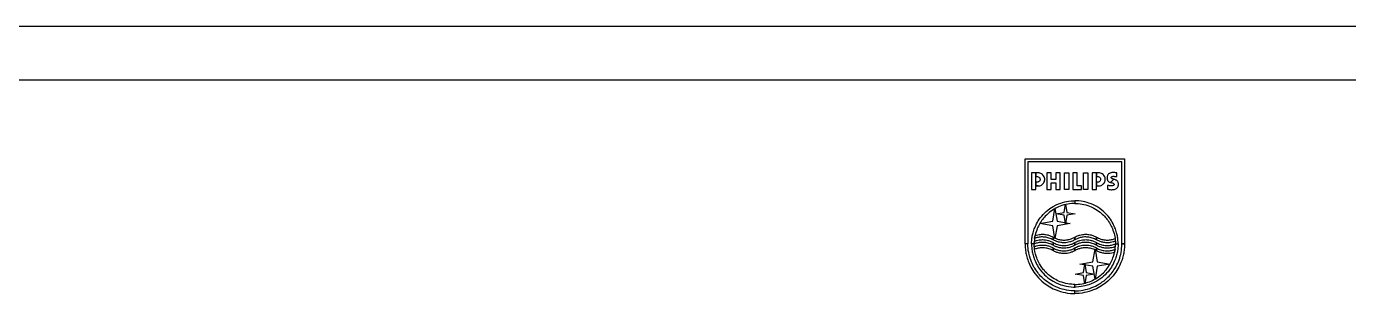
# Model space of a CAD drawing. Extents: x 8 to 490, y 62 to 222.
# Drawn here: x 373 to 431.7, y 93.9 to 105.8 of the extents above; entities that cross this region are included whole.
import ezdxf

# ---------------------------------------------------------------- set-up
doc = ezdxf.new("R2010")
doc.units = 0
doc.layers.add('KOMPONENT', color=10, linetype='CONTINUOUS')
doc.layers.add('TEKST', color=7, linetype='CONTINUOUS')

msp = doc.modelspace()

# ---------------------------------------------------------------- linework, layer by layer
at = {"layer": 'KOMPONENT', "color": 0}
for p, q in [((461, 105.8), (38, 105.8)), ((461, 103.4), (38, 103.4))]:
    msp.add_line(p, q, dxfattribs=at)
at = {"layer": 'TEKST', "color": 0, "linetype": 'CONTINUOUS'}
msp.add_line((417.9289806251627, 98.69851589799438), (417.828971320223, 98.69851589799438), dxfattribs=at)
for points in [[(417.3464085224619, 96.11522065369215), (417.3464085224619, 99.89999999999998), (421.7702091376239, 99.89999999999998), (421.7702091376239, 96.11522065369215), (421.647226334831, 96.11522065369215), (421.647226334831, 99.77707686863019), (417.4692719824088, 99.77707686863019), (417.4692719824088, 96.11522065369215), (417.3464085224619, 96.11522065369215)], [(417.6363519667948, 98.53967056998155), (417.828971320223, 98.53967056998155), (417.828971320223, 99.11311294496412), (417.829030991646, 99.28061062931124), (417.6363519667948, 99.28067030073424), (417.6363519667948, 98.53967056998155)], [(417.829030991646, 99.1129339306951), (417.8999803135871, 99.1128742592721), (417.9341123675403, 99.10595237420469), (417.961143522157, 99.0917505755319), (417.9786869205175, 99.07731009116708), (417.9944998476113, 99.05666377881079), (418.0072695321322, 99.02957295277102), (418.0134156887007, 98.97998600026213), (418.0009443612947, 98.93099576198316), (417.9805964060535, 98.90682883567018), (417.948493180482, 98.88170716658922), (417.9181800976006, 98.86887781064533), (417.8971757567063, 98.86625226803352), (417.828971320223, 98.86619259661052), (417.828971320223, 98.69851589799438), (417.9357234959611, 98.6987545836864), (417.9690798214153, 98.70179782625911), (418.0009443612947, 98.70812299709661), (418.0436691001592, 98.72220545292345), (418.0740418544637, 98.73694429440323), (418.1012520233494, 98.75586013549267), (418.1266720495453, 98.77823691911581), (418.1473183619016, 98.7988235600491), (418.1680840171039, 98.82275180067015), (418.1855677440415, 98.85616779754733), (418.2015000139812, 98.88958379442457), (418.2141503556562, 98.93099576198316), (418.2173726124978, 98.96757434427914), (418.2173726124978, 99.01692261109605), (418.2110474416603, 99.05988603565251), (418.1956522145276, 99.10535565997478), (418.1680840171039, 99.15368951260072), (418.1266720495453, 99.20309745084063), (418.0876469389065, 99.23442494791306), (418.0501136138426, 99.25441487461643), (418.0025554897156, 99.27154057301598), (417.9690798214153, 99.27625461543263), (417.9289806251627, 99.28067030073424), (417.829030991646, 99.28061062931124), (417.829030991646, 99.1129339306951)], [(418.3135032749429, 98.53967056998155), (418.5061226283709, 98.53967056998155), (418.5061226283709, 98.83021072854447), (418.7136001661247, 98.83021072854447), (418.7136001661247, 98.53967056998155), (418.9061598481298, 98.53967056998155), (418.9061598481298, 99.28067030073424), (418.7136001661247, 99.28067030073424), (418.7136001661247, 98.99024948501724), (418.5061226283709, 98.99024948501724), (418.5061226283709, 99.28067030073424), (418.3135032749429, 99.28067030073424), (418.3135032749429, 98.53967056998155)], [(419.0914992879524, 98.53967056998155), (419.0914992879524, 99.28067030073424), (419.2839992985346, 99.28067030073424), (419.2839992985346, 98.53967056998155), (419.0914992879524, 98.53967056998155)], [(419.4692790669343, 98.53967056998155), (419.8545177737903, 98.53967056998155), (419.8545177737903, 98.69982866930027), (419.6619580917853, 98.69982866930027), (419.6619580917853, 99.28067030073424), (419.4692790669343, 99.28067030073424), (419.4692790669343, 98.53967056998155)], [(419.9478438793546, 98.53967056998155), (419.9478438793546, 99.28067030073424), (420.1405229042057, 99.28067030073424), (420.1405229042057, 98.53967056998155), (419.9478438793546, 98.53967056998155)], [(420.3258026726054, 98.53967056998155), (420.5184220260334, 98.53967056998155), (420.5184220260334, 99.11311294496412), (420.5184816974564, 99.28061062931124), (420.3258026726054, 99.28067030073424), (420.3258026726054, 98.53967056998155)], [(420.5184816974564, 99.1129339306951), (420.5894310193975, 99.1128742592721), (420.6235630733507, 99.10595237420469), (420.6505942279675, 99.0917505755319), (420.6681376263281, 99.07731009116708), (420.6839505534217, 99.05666377881079), (420.6967202379426, 99.02957295277102), (420.7028663945111, 98.97998600026213), (420.6903950671052, 98.93099576198316), (420.6700471118639, 98.90682883567018), (420.6379438862925, 98.88170716658922), (420.607630803411, 98.86887781064533), (420.5866264625168, 98.86625226803352), (420.5184220260334, 98.86619259661052), (420.5184220260334, 98.69851589799438), (420.6251742017715, 98.6987545836864), (420.6585305272258, 98.70179782625911), (420.6903950671052, 98.70812299709661), (420.7331198059696, 98.72220545292345), (420.7634925602741, 98.73694429440323), (420.7907027291599, 98.75586013549267), (420.8161227553558, 98.77823691911581), (420.8367690677121, 98.7988235600491), (420.8575347229143, 98.82275180067015), (420.8750184498519, 98.85616779754733), (420.8909507197916, 98.88958379442457), (420.9036010614665, 98.93099576198316), (420.9068233183083, 98.96757434427914), (420.9068233183083, 99.01692261109605), (420.9004981474708, 99.05988603565251), (420.8851029203381, 99.10535565997478), (420.8575347229143, 99.15368951260072), (420.8161227553558, 99.20309745084063), (420.777097644717, 99.23442494791306), (420.7395643196531, 99.25441487461643), (420.6920061955261, 99.27154057301598), (420.6585305272258, 99.27625461543263), (420.6184313309731, 99.28067030073424), (420.5184816974564, 99.28061062931124), (420.5184816974564, 99.1129339306951)], [(421.2863932399799, 98.99311371332104), (421.2693272130033, 98.99836479854457), (421.2444442296143, 99.00749452626283), (421.2169357036136, 99.01531148267517), (421.1972441340253, 99.02712642442819), (421.1829826639294, 99.03768826629835), (421.1737335933652, 99.05194973639416), (421.1699146222935, 99.07164130598252), (421.1737335933652, 99.08739456165321), (421.1934251629536, 99.10183504601801), (421.2156229323078, 99.11490308765391), (421.2405059156967, 99.12140727276037), (421.2627633564738, 99.1253455866781), (421.2955229676981, 99.1253455866781), (421.321718722393, 99.12277971548929), (421.3517931195824, 99.12009450145453), (421.3793613170062, 99.11621585895983), (421.4016784292064, 99.11221787361919), (421.4211909845257, 99.10971167385338), (421.4199975560658, 99.27732870104651), (421.3977997867117, 99.28377321472996), (421.3702315892879, 99.28520532888186), (421.3400378492524, 99.28896462853055), (421.3165273085924, 99.29039674268242), (421.2877060112858, 99.2916498425653), (421.2562591713674, 99.29039674268242), (421.2300037452495, 99.29039674268242), (421.2038079905547, 99.29039674268242), (421.1750463646711, 99.2824604434241), (421.151535824011, 99.27589658689462), (421.1292783832339, 99.2680796304823), (421.1017101858102, 99.25763713145815), (421.0808251877619, 99.24456908982225), (421.0611932895965, 99.22881583415153), (421.0453803625028, 99.21043703586903), (421.0283740069493, 99.19343068031546), (421.0153059653133, 99.17517122487897), (421.006116566172, 99.1528541126788), (420.9969271670308, 99.12277971548929), (420.9929888531132, 99.09652428937147), (420.9891102106184, 99.06776266348785), (420.9904826533473, 99.04025413748715), (420.994480638688, 99.0127456114864), (420.9982996097597, 98.98654985679158), (421.0035506949833, 98.9629199732855), (421.0139931940074, 98.94197530381425), (421.0257484643374, 98.92628171956653), (421.0401889487022, 98.91064780674182), (421.0546294330671, 98.89489455107119), (421.0742613312324, 98.88307960931812), (421.0990846431984, 98.8713243389881), (421.1214614268216, 98.86344771115276), (421.1332763685745, 98.86076249711797), (421.1475378386704, 98.85551141189441), (421.2863932399799, 98.99311371332104)], [(421.006116566172, 98.55041142612066), (421.0349378634787, 98.54641344077996), (421.0730082313495, 98.5412816984024), (421.1017101858102, 98.53734338448476), (421.1332763685745, 98.53471784187295), (421.1659166369528, 98.53077952795525), (421.1972441340253, 98.52946675664941), (421.2260654313318, 98.53215197068417), (421.2588847139792, 98.53340507056706), (421.2942101963922, 98.53734338448476), (421.3269698076165, 98.54396691243721), (421.357163547652, 98.55697528265011), (421.3872379448416, 98.57141576701494), (421.4108081569246, 98.58710935126263), (421.4317528263958, 98.60805402073387), (421.4500719532553, 98.62774559032223), (421.4671379802319, 98.65262857371121), (421.477580479256, 98.67488601448838), (421.4893954210091, 98.70627318298372), (421.4959592775386, 98.7442838794316), (421.4972123774214, 98.77435827662111), (421.4959592775386, 98.8084903305743), (421.4893954210091, 98.8398774990697), (421.4802060218678, 98.86219461126987), (421.4710762941496, 98.88307960931812), (421.4566358097848, 98.90527737867228), (421.4408825541141, 98.921030634343), (421.4226230986775, 98.93678389001369), (421.4029315290892, 98.94728606046081), (421.3819868596179, 98.96035410209677), (421.3610421901467, 98.96954350123795), (421.3387847493695, 98.97867322895621), (421.3165273085924, 98.98529675690867), (421.3007740529217, 98.98786262809747), (421.2863932399799, 98.99311371332104), (421.1475378386704, 98.85551141189441), (421.1737335933652, 98.84644135559915), (421.1959910341423, 98.83725195645789), (421.224812331449, 98.82806255731671), (421.2575122712503, 98.81762005829253), (421.2798890548734, 98.8084903305743), (421.2955229676981, 98.79399017478653), (421.3033399241105, 98.77960936184468), (421.3060251381452, 98.76516887747991), (421.3033399241105, 98.7455369793145), (421.2942101963922, 98.73378170898451), (421.2798890548734, 98.72196676723144), (421.2550060714844, 98.71015182547845), (421.2286909739437, 98.70490074025489), (421.2065528760125, 98.70108176918319), (421.176359135977, 98.70108176918319), (421.1475378386704, 98.70245421191208), (421.1227145267044, 98.70245421191208), (421.0965187720096, 98.70627318298372), (421.0690102460089, 98.70889872559553), (421.0414420485851, 98.71546258212499), (421.0231825931486, 98.71946056746563), (421.0074890089009, 98.72196676723144), (421.006116566172, 98.55041142612066)], [(417.6345618241051, 96.11522065369215), (417.6342037955671, 96.16003389236144), (417.6372470381398, 96.21517028720885), (417.6410063377885, 96.27036635347929), (417.6454220230901, 96.3213854201401), (417.6509117940057, 96.36780978723027), (417.6586094075721, 96.41960458238995), (417.6648152355635, 96.46829646355394), (417.6751980631647, 96.5137064164532), (417.6892208475685, 96.5691411684156), (417.7004987465146, 96.6160429068897), (417.7166697021462, 96.66783770204941), (417.7348098147368, 96.72464489674076), (417.7547400700171, 96.78622580527164), (417.7769975107943, 96.83808027185435), (417.804327022526, 96.90532996556979), (417.8349981339454, 96.96792528829161), (417.8570168890306, 97.01476735534271), (417.8953259425935, 97.08243474901914), (417.9318448534664, 97.14377697185805), (417.9761210493288, 97.21341352249331), (418.022008373612, 97.2745170596402), (418.0830522393359, 97.3508368096509), (418.1500632473594, 97.42411331708885), (418.2143890413481, 97.49118399653528), (418.28754620594, 97.55545011910095), (418.3577197993822, 97.61947755597467), (418.4494347765256, 97.6895914779939), (418.5867983922603, 97.7751006271458), (418.7242216794179, 97.84861582027574), (418.831152869425, 97.89718835859372), (418.9352795025515, 97.93478135508056), (419.0081979814514, 97.9581725528947), (419.1065364865472, 97.98466666470446), (419.182259522328, 98.00125532029708), (419.279165913272, 98.0170682473908), (419.3869325032011, 98.03132971748661), (419.4983390499328, 98.0365211312872), (419.5577717872359, 98.03843061682304), (419.5577717872359, 97.91825237091098), (419.4873595081017, 97.91562682829917), (419.4174246003515, 97.91270292857243), (419.3266046945531, 97.90339418658522), (419.2388280313273, 97.89038581637226), (419.1510513681015, 97.87170866097483), (419.0722254183251, 97.85165906284846), (418.9838520408694, 97.82403119400175), (418.9074129480127, 97.79688069653898), (418.8354492118806, 97.76716432788751), (418.7730925748508, 97.73852204484984), (418.710556923552, 97.7064188192785), (418.6372207446911, 97.66602126591084), (418.5716418508195, 97.62240145570146), (418.5036164286051, 97.57902033118401), (418.4371424633886, 97.5278222502543), (418.3852283253829, 97.4850975113898), (418.3395200153687, 97.44243244394835), (418.2905297770898, 97.39654511966512), (418.2417782245029, 97.3508368096509), (418.2050802993608, 97.30494948536773), (418.1685017170649, 97.265327660499), (418.1303716777711, 97.21788887921792), (418.0952848810498, 97.16758586963309), (418.0554243704892, 97.1141202746295), (418.0165782741195, 97.05152495190768), (417.9876973053898, 97.00080424236188), (417.9393037813409, 96.91105842217732), (417.9119145981861, 96.85622038444484), (417.8898958431009, 96.8009049753284), (417.8625066599462, 96.73120875327021), (417.8357738624444, 96.6547696604135), (417.8151872215112, 96.57689845340494), (417.7998516658013, 96.51895750167674), (417.7860675670896, 96.4497983224255), (417.7715674113017, 96.36458753038855), (417.7630940692364, 96.28379242365321), (417.756291527015, 96.21517028720885), (417.7547400700171, 96.16623972035293), (417.7546803985941, 96.11522065369215), (417.6345618241051, 96.11522065369215)], [(418.0001686327958, 97.02306168313905), (418.5768332646201, 97.12247427384884), (418.6733219556031, 97.69627467736936), (418.7695719608941, 97.12247427384884), (419.3464752784104, 97.02306168313905), (418.7695719608941, 96.92681167784801), (418.6733219556031, 96.34990836033174), (418.5768332646201, 96.92681167784801), (418.0001686327958, 97.02306168313905)], [(418.7066782810573, 97.45335231435641), (419.0772378178567, 97.51720073696114), (419.1393557691945, 97.88602980249365), (419.2011753634174, 97.51720073696114), (419.5724509572927, 97.45335231435641), (419.2011753634174, 97.3914730487106), (419.1393557691945, 97.02055548337324), (419.0772378178567, 97.3914730487106), (418.7066782810573, 97.45335231435641)], [(421.4809220789438, 96.11522065369215), (421.4812204360587, 96.16003389236144), (421.478296536332, 96.21517028720885), (421.4744775652603, 96.27036635347929), (421.4698828656897, 96.3213854201401), (421.4644527661971, 96.36780978723027), (421.4568148240538, 96.41960458238995), (421.4506686674852, 96.46829646355394), (421.4401664970381, 96.5137064164532), (421.4262033840573, 96.5691411684156), (421.4149254851112, 96.6160429068897), (421.3988142009026, 96.66783770204941), (421.3806144168891, 96.72464489674076), (421.3606841616087, 96.78622580527164), (421.3384863922545, 96.83808027185435), (421.3110972090998, 96.90532996556979), (421.2804857691033, 96.96792528829161), (421.2584073425951, 97.01476735534271), (421.2200982890324, 97.08243474901914), (421.1835793781594, 97.14377697185805), (421.13936285372, 97.21341352249331), (421.0935352008598, 97.2745170596402), (421.0324316637129, 97.3508368096509), (420.9654206556895, 97.42411331708885), (420.9011545331237, 97.49118399653528), (420.8279376971088, 97.55545011910095), (420.7577044322437, 97.61947755597467), (420.6659894551001, 97.6895914779939), (420.5285661679425, 97.7751006271458), (420.391262223631, 97.84861582027574), (420.2843310336238, 97.89718835859372), (420.1801447290744, 97.93478135508056), (420.1072859215975, 97.9581725528947), (420.0088877450786, 97.98466666470446), (419.9330453664518, 98.00125532029708), (419.8363776611998, 98.0170682473908), (419.7285513998477, 98.03132971748661), (419.617204524539, 98.0365211312872), (419.5577717872359, 98.03843061682304), (419.5577717872359, 97.91825237091098), (419.6281243949471, 97.91562682829917), (419.6980593026973, 97.91270292857243), (419.7889388799187, 97.90339418658522), (419.8766558717215, 97.89038581637226), (419.9644922063702, 97.87170866097483), (420.0431391418778, 97.85165906284846), (420.1316915336025, 97.82403119400175), (420.2080709550361, 97.79688069653898), (420.2799750197452, 97.76716432788751), (420.342450999621, 97.73852204484984), (420.4049866509198, 97.7064188192785), (420.4783825012037, 97.66602126591084), (420.5438420522293, 97.62240145570146), (420.6119271458667, 97.57902033118401), (420.6782817682372, 97.5278222502543), (420.7301959062429, 97.4850975113898), (420.7759042162571, 97.44243244394835), (420.8248347831131, 97.39654511966512), (420.8735863357, 97.3508368096509), (420.9102842608419, 97.30494948536773), (420.946922514561, 97.265327660499), (420.9850525538548, 97.21788887921792), (421.0201990219988, 97.16758586963309), (421.0600595325595, 97.1141202746295), (421.0987862860833, 97.05152495190768), (421.1279059405049, 97.00080424236188), (421.176060778862, 96.91105842217732), (421.2036289762857, 96.85622038444484), (421.2255283885249, 96.8009049753284), (421.2530369145256, 96.73120875327021), (421.2796503691814, 96.6547696604135), (421.3004160243837, 96.57689845340494), (421.3156322372475, 96.51895750167674), (421.3294163359593, 96.4497983224255), (421.3438568203241, 96.36458753038855), (421.3523301623894, 96.28379242365321), (421.3591923760338, 96.21517028720885), (421.3606841616087, 96.16623972035293), (421.3608035044547, 96.11522065369215), (421.4809220789438, 96.11522065369215)], [(418.5948540343646, 96.41572593989528), (418.5948540343646, 96.29542835113728), (418.553382395383, 96.31732776337643), (418.5029600429522, 96.34185271822741), (418.456714690131, 96.36130560212382), (418.4071277376221, 96.37831195767737), (418.3577197993822, 96.39317014200313), (418.3081925182963, 96.40534311229416), (418.2623648654361, 96.41375678293645), (418.2143890413481, 96.41972392523596), (418.1652197888001, 96.42264782496275), (418.1162892219442, 96.42407993911459), (418.0630026412096, 96.42336388203867), (418.0113271888959, 96.41972392523596), (417.9643657789988, 96.41250368305353), (417.9220587400952, 96.40414968383428), (417.8777228728099, 96.394781270424), (417.8364899195203, 96.38308567151702), (417.8004483800312, 96.37139007260996), (417.767688768807, 96.35975414512589), (417.7690015401129, 96.36052987362487), (417.7937055092329, 96.48912179017921), (417.8212140352336, 96.4986095464354), (417.8507513896161, 96.50779894557667), (417.9173446976786, 96.52391022978534), (417.9783885634026, 96.53471075734743), (418.0276174873735, 96.54043921395498), (418.0727887545808, 96.54330344225875), (418.1226740642047, 96.54515325637155), (418.1742898450954, 96.54270672802878), (418.2179096553048, 96.53930545691804), (418.2599780085163, 96.53345765746457), (418.3095052896022, 96.52391022978534), (418.3562280138073, 96.51334838791519), (418.3915534962204, 96.50409931735098), (418.4303399211672, 96.49091193286907), (418.4643526322744, 96.47951469107701), (418.4942480151949, 96.46584993521114), (418.5315426545667, 96.44872423681156), (418.5687776225157, 96.42998740999113), (418.5948540343646, 96.41572593989528)], [(418.5948540343646, 96.29542835113728), (418.5948540343646, 96.41572593989528), (418.6365046876152, 96.3937071848101), (418.6869867114689, 96.3687645299982), (418.7331723928671, 96.34978901748573), (418.7825803311071, 96.33284233335516), (418.8321672836159, 96.3178648061834), (418.8816945647018, 96.30569183589242), (418.9274028747161, 96.29751685094206), (418.975677055919, 96.29149003721957), (419.024726965621, 96.28838712322383), (419.073359175362, 96.28683566622598), (419.1268844417885, 96.2876113947249), (419.1786195655253, 96.29149003721957), (419.2254019611534, 96.298650607979), (419.2680073571719, 96.30664657866029), (419.3119255244962, 96.31607466349351), (419.3535761777468, 96.32818796236154), (419.3896177172359, 96.3392271756156), (419.4223773284601, 96.35140014590664), (419.4553756253764, 96.36494555892651), (419.496190878705, 96.38368238574694), (419.5292488470442, 96.40033071276255), (419.5565783587761, 96.41572593989528), (419.5565783587761, 96.29542835113728), (419.5194030622501, 96.2755577672799), (419.4803182801882, 96.25550816915353), (419.4323424561002, 96.23533922818118), (419.3960025594963, 96.22155512946935), (419.3683746906495, 96.21254474459712), (419.338717993421, 96.20341501687886), (419.2725423853195, 96.18724406124718), (419.2116178624416, 96.17650320510808), (419.1620905813556, 96.17047639138559), (419.1171579998403, 96.16749282023582), (419.0673323616395, 96.16576234896897), (419.0155375664798, 96.1681492058888), (418.9720967705394, 96.17172949126848), (418.9297300602129, 96.17763696214502), (418.8804414648189, 96.18724406124718), (418.8336590691909, 96.19750754600233), (418.7985126010468, 96.20699530225855), (418.7596068332539, 96.21964564393355), (418.7255344507238, 96.23163959995551), (418.6955197249573, 96.24536402724439), (418.6584040998544, 96.26248972564395), (418.6211691319054, 96.28068950965744), (418.5948540343646, 96.29542835113728)], [(420.5183026831874, 96.41572593989528), (420.5183026831874, 96.29542835113728), (420.4769503870518, 96.31732776337643), (420.4262296775061, 96.34185271822741), (420.3799843246849, 96.36130560212382), (420.3306957292909, 96.37831195767737), (420.2809894339361, 96.39317014200313), (420.2315218242731, 96.40534311229416), (420.1858135142589, 96.41375678293645), (420.1375393330559, 96.41972392523596), (420.088489423354, 96.42264782496275), (420.039916885036, 96.42407993911459), (419.9862722757634, 96.42336388203867), (419.9345371520267, 96.41972392523596), (419.8877547563986, 96.41250368305353), (419.8452687032261, 96.40414968383428), (419.8011715216327, 96.394781270424), (419.7596402112282, 96.38308567151702), (419.7235390003162, 96.37139007260996), (419.6909584033609, 96.35975414512589), (419.6578407635986, 96.34602971783707), (419.617144853116, 96.32747190528559), (419.5840272133537, 96.31022686404003), (419.5565783587761, 96.29542835113728), (419.5565783587761, 96.41572593989528), (419.593753655302, 96.43559652375265), (419.6328981087867, 96.45522842191804), (419.6809336042977, 96.47587473427436), (419.7173331723247, 96.48912179017921), (419.7447820269024, 96.4986095464354), (419.774498395554, 96.50779894557667), (419.8406143322325, 96.52391022978534), (419.9015388551105, 96.53471075734743), (419.9512451504653, 96.54043921395498), (419.9959987177116, 96.54330344225875), (420.0460033701815, 96.54515325637155), (420.0977384939182, 96.54270672802878), (420.1411196184357, 96.53930545691804), (420.1834266573392, 96.53345765746457), (420.232715252733, 96.52391022978534), (420.2795573197842, 96.51334838791519), (420.3147634593513, 96.50409931735098), (420.3536692271441, 96.49091193286907), (420.3878012810972, 96.47951469107701), (420.4177563354408, 96.46584993521114), (420.4548122891208, 96.44872423681156), (420.4919875856466, 96.42998740999113), (420.5183026831874, 96.41572593989528)], [(420.5183026831874, 96.29542835113728), (420.5183026831874, 96.41572593989528), (420.559893665015, 96.3937071848101), (420.6102563460229, 96.3687645299982), (420.656501698844, 96.34978901748573), (420.70602897993, 96.33284233335516), (420.7554369181698, 96.3178648061834), (420.8050238706787, 96.30569183589242), (420.8508515235389, 96.29751685094206), (420.8988870190499, 96.29149003721957), (420.9480562715979, 96.28838712322383), (420.9968674956078, 96.28683566622598), (421.0500944049194, 96.2876113947249), (421.1018892000791, 96.29149003721957), (421.1489102813993, 96.298650607979), (421.1911576488798, 96.30664657866029), (421.2354935161651, 96.31607466349351), (421.2767861408776, 96.32818796236154), (421.3127083375206, 96.3392271756156), (421.345467948745, 96.35140014590664), (421.3441551774391, 96.35068408883072), (421.3557911049231, 96.23533922818118), (421.3194512083191, 96.22155512946935), (421.2920023537415, 96.21254474459712), (421.2625246707818, 96.20341501687886), (421.1958120198734, 96.18724406124718), (421.1347681541494, 96.17650320510808), (421.0855989016015, 96.17047639138559), (421.0404276343942, 96.16749282023582), (420.9904826533473, 96.16576234896897), (420.9389265438796, 96.1681492058888), (420.8953664050932, 96.17172949126848), (420.8531787090357, 96.17763696214502), (420.8037110993728, 96.18724406124718), (420.7569287037447, 96.19750754600233), (420.7216628927546, 96.20699530225855), (420.6829958106538, 96.21964564393355), (420.6489830995466, 96.23163959995551), (420.6189087023571, 96.24536402724439), (420.5816140629852, 96.26248972564395), (420.5443790950362, 96.28068950965744), (420.5183026831874, 96.29542835113728)], [(417.3464085224619, 96.11522065369215), (417.3460504939239, 96.06324684426343), (417.3495711078806, 96.00047250727266), (417.3538674503363, 95.93686277035991), (417.3592378784058, 95.87808641870978), (417.3653243635513, 95.82444180943722), (417.3741557341546, 95.76524775782613), (417.3833451332958, 95.70897760594175), (417.393489275205, 95.65682478224409), (417.4092425308756, 95.59315537390839), (417.4223702439346, 95.53921240752084), (417.4396152851802, 95.47930229883377), (417.4604406118054, 95.41408143350017), (417.4847865523874, 95.34337079725103), (417.5102065785833, 95.28369937425597), (417.5417727613477, 95.20642488147732), (417.5769789009148, 95.13452081676829), (417.6023989271108, 95.08051817895776), (417.6463170944351, 95.0027663147952), (417.6885047904926, 94.93217502139203), (417.7394641857304, 94.85627297134235), (417.792034709389, 94.78192237829049), (417.8622679742542, 94.69420538648774), (417.9394827956098, 94.6099493372187), (418.0131770030088, 94.53261517301709), (418.0931963812451, 94.45826457996526), (418.178347501859, 94.38516708679629), (418.2840852634063, 94.3076539083257), (418.4417371629593, 94.20603347496512), (418.5996874196272, 94.12183709711911), (418.7225508795739, 94.06562661665774), (418.8426097826401, 94.02248417783233), (418.9262094462561, 93.99557236606154), (419.0395851499468, 93.96513994033407), (419.1263473989816, 93.94628377066763), (419.2379926314054, 93.92790497238511), (419.3616914912741, 93.9115550024845), (419.4898060364445, 93.90540884591601), (419.5582491586198, 93.90332034611117), (419.5582491586198, 94.02618380605801), (419.4744108093118, 94.02809329159385), (419.3920045741556, 94.03286700543347), (419.2839992985346, 94.04414490437952), (419.1872719218596, 94.05858538874432), (419.0873819597658, 94.07958972963857), (418.9964427111213, 94.1023842132227), (418.8898098782291, 94.13532283871598), (418.8024509149644, 94.16790343567129), (418.7186722370793, 94.20263220385439), (418.6468278437933, 94.23497411511775), (418.5714628365506, 94.27316382583456), (418.492935243889, 94.31905115011779), (418.4098129516569, 94.3704879167395), (418.3392813296767, 94.4201942120944), (418.2619471654751, 94.4771207496317), (418.2009629711742, 94.52706573067857), (418.1446928192898, 94.57736874026344), (418.0908095243253, 94.62880550688516), (418.0345393724409, 94.68632875865237), (417.9866232197759, 94.739018625157), (417.948373837636, 94.78413022094131), (417.9052910702337, 94.83741680167586), (417.8614922457552, 94.89607381048003), (417.8189465211597, 94.95747570474197), (417.7723431398006, 95.03051352648794), (417.7388674715004, 95.08726104975622), (417.6867743192257, 95.186375283351), (417.6538356937324, 95.25583281971728), (417.6251934106947, 95.32338087054771), (417.5945819706984, 95.40041667763427), (417.5652833020078, 95.48783531232206), (417.53843116166, 95.58145977500132), (417.5215441489524, 95.65038026856064), (417.5053731933207, 95.72938523260609), (417.4886651948821, 95.82629162355002), (417.478521052973, 95.9199160862293), (417.4725539106735, 95.99838400746782), (417.4695106681007, 96.05829411615485), (417.4692719824088, 96.11522065369215), (417.3464085224619, 96.11522065369215)], [(417.6345618241051, 96.11522065369215), (417.6342037955671, 96.07034774359985), (417.6372470381398, 96.01527102017545), (417.6410063377885, 95.960015282482), (417.6454220230901, 95.90899621582125), (417.6509117940057, 95.86257184873105), (417.6586094075721, 95.81077705357134), (417.6648152355635, 95.76214484383036), (417.6751980631647, 95.71667521950815), (417.6892208475685, 95.6612404675457), (417.7004987465146, 95.61433872907159), (417.7166697021462, 95.56248426248888), (417.7348098147368, 95.50561739637459), (417.7547400700171, 95.44427517353566), (417.7769975107943, 95.39230136410697), (417.804327022526, 95.3251113418145), (417.8349981339454, 95.26239667624674), (417.8570168890306, 95.21555460919558), (417.8953259425935, 95.14806622978816), (417.9318448534664, 95.08654499268025), (417.9761210493288, 95.01690844204506), (418.022008373612, 94.95586457632109), (418.0830522393359, 94.8796044977334), (418.1500632473594, 94.80626831887247), (418.2143890413481, 94.739137968003), (418.28754620594, 94.67499118828334), (418.3577197993822, 94.61090407998662), (418.4494347765256, 94.54073048654445), (418.5867983922603, 94.45522133739249), (418.7242216794179, 94.38182548710856), (418.831152869425, 94.33307393452162), (418.9352795025515, 94.29554060945773), (419.0081979814514, 94.27226875448963), (419.1065364865472, 94.24565529983386), (419.182259522328, 94.22918598708722), (419.279165913272, 94.21325371714755), (419.3869325032011, 94.19911158989768), (419.4983390499328, 94.19374116182814), (419.5577717872359, 94.19195101913832), (419.5577717872359, 94.31212926505037), (419.4873595081017, 94.31469513623912), (419.4174246003515, 94.31767870738886), (419.3266046945531, 94.32698744937616), (419.2388280313273, 94.34005549101207), (419.1510513681015, 94.35867297498652), (419.0722254183251, 94.37872257311284), (418.9838520408694, 94.40635044195957), (418.9074129480127, 94.43344126799931), (418.8354492118806, 94.46321730807387), (418.7730925748508, 94.49185959111148), (418.710556923552, 94.5239628166828), (418.6372207446911, 94.56436037005048), (418.5716418508195, 94.60786083741388), (418.5036164286051, 94.65130163335428), (418.4371424633886, 94.70249971428407), (418.3852283253829, 94.7452841245715), (418.3395200153687, 94.78800886343598), (418.2905297770898, 94.83383651629617), (418.2417782245029, 94.8796044977334), (418.2050802993608, 94.92543215059362), (418.1685017170649, 94.9650539754623), (418.1303716777711, 95.0124330853204), (418.0952848810498, 95.06267642348223), (418.0554243704892, 95.1162613613318), (418.0165782741195, 95.17885668405361), (417.9876973053898, 95.22951772217644), (417.9393037813409, 95.31932321378397), (417.9119145981861, 95.37422092293946), (417.8898958431009, 95.4294766606329), (417.8625066599462, 95.49911321126814), (417.8357738624444, 95.57555230412478), (417.8151872215112, 95.65330416828735), (417.7998516658013, 95.71142413428456), (417.7860675670896, 95.78052364211285), (417.7715674113017, 95.8657344341498), (417.7630940692364, 95.94658921230808), (417.756291527015, 96.01527102017545), (417.7547400700171, 96.06408224418536), (417.7546803985941, 96.11522065369215), (417.6345618241051, 96.11522065369215)], [(418.5948540343646, 96.17525010522516), (418.5948540343646, 96.05501218789013), (418.553382395383, 96.0768519287063), (418.5029600429522, 96.10137688355732), (418.456714690131, 96.12094911029968), (418.4071277376221, 96.13789579443028), (418.3577197993822, 96.15275397875607), (418.3081925182963, 96.16486727762407), (418.2623648654361, 96.17328094826635), (418.2143890413481, 96.17930776198884), (418.1652197888001, 96.18229133313858), (418.1162892219442, 96.1837831187135), (418.0630026412096, 96.18300739021453), (418.0113271888959, 96.17930776198884), (417.9643657789988, 96.17196817696046), (417.9220587400952, 96.16367384916413), (417.8777228728099, 96.15448445002292), (417.8364899195203, 96.1425501654239), (417.8004483800312, 96.13091423793986), (417.767688768807, 96.11921863903282), (417.7690015401129, 96.12005403895475), (417.7535466415572, 96.11510131084614), (417.7574849554749, 96.23533922818118), (417.7937055092329, 96.2487056269321), (417.8212140352336, 96.25807404034234), (417.8507513896161, 96.26738278232958), (417.9173446976786, 96.28343439511525), (417.9783885634026, 96.2941752512543), (418.0276174873735, 96.30014239355384), (418.0727887545808, 96.30324530754956), (418.1226740642047, 96.30497577881644), (418.1742898450954, 96.30240990762769), (418.2179096553048, 96.29888929367095), (418.2599780085163, 96.29298182279447), (418.3095052896022, 96.28343439511525), (418.3562280138073, 96.27317091036011), (418.3915534962204, 96.26362348268088), (418.4303399211672, 96.25049576962198), (418.4643526322744, 96.2390985278299), (418.4942480151949, 96.22537410054107), (418.5315426545667, 96.20824840214144), (418.5687776225157, 96.189511575321), (418.5948540343646, 96.17525010522516)], [(418.5962861485165, 95.93531131336206), (418.5962861485165, 95.815073396027), (418.5546951666889, 95.83703247968921), (418.5042728142581, 95.86203480592411), (418.4579677900139, 95.88101031843655), (418.408500180351, 95.8980166739901), (418.3589728992651, 95.91287485831589), (418.3096246324482, 95.92498815718389), (418.263617965319, 95.93328248498023), (418.2156421412309, 95.93930929870271), (418.166472888683, 95.94235254127548), (418.1176616646731, 95.94396366969633), (418.0642557410925, 95.94318794119741), (418.0126399602017, 95.93930929870271), (417.9655592074586, 95.93202938509731), (417.9234908542471, 95.92397374299296), (417.8790356441157, 95.91460532958274), (417.8376833479802, 95.90261137356075), (417.8017014799142, 95.89151248888365), (417.768882197267, 95.87927984716967), (417.7703739828418, 95.88011524709162), (417.7587380553578, 95.99540043631808), (417.7949586091158, 96.0092442064529), (417.8225864779625, 96.01819491990219), (417.8521238323451, 96.02726497619747), (417.9187171404075, 96.04355527467507), (417.9797013347085, 96.0542364593912), (418.0288705872564, 96.06026327311375), (418.0740418544637, 96.06324684426343), (418.1239868355106, 96.06491764410731), (418.1755429449783, 96.06259045861052), (418.2191627551877, 96.05901017323083), (418.2612311083992, 96.05304303093129), (418.3106987180621, 96.04355527467507), (418.3575407851132, 96.03329178991993), (418.3928662675262, 96.0236846908177), (418.4315930210501, 96.01103434914276), (418.4656057321573, 95.99915973596677), (418.4955011150778, 95.98543530867789), (418.5327360830267, 95.96830961027834), (418.5700307223986, 95.94999048341882), (418.5962861485165, 95.93531131336206)], [(418.5948540343646, 96.05501218789013), (418.5948540343646, 96.17525010522516), (418.6365046876152, 96.15329102156304), (418.6869867114689, 96.12876606671202), (418.7331723928671, 96.10931318281561), (418.7825803311071, 96.09236649868507), (418.8321672836159, 96.07738897151327), (418.8816945647018, 96.06533534406827), (418.9274028747161, 96.05692167342599), (418.975677055919, 96.05089485970345), (419.024726965621, 96.04785161713076), (419.073359175362, 96.04630016013283), (419.1268844417885, 96.04719523147779), (419.1786195655253, 96.05089485970345), (419.2254019611534, 96.0580554304629), (419.2680073571719, 96.06646910110518), (419.3119255244962, 96.07559882882342), (419.3535761777468, 96.08759278484544), (419.3896177172359, 96.09916904090647), (419.4223773284601, 96.11080496839054), (419.4553756253764, 96.12464873852537), (419.496190878705, 96.14320655107682), (419.5292488470442, 96.15985487809249), (419.5565783587761, 96.17525010522516), (419.5565783587761, 96.05501218789013), (419.5194030622501, 96.03508193260981), (419.4803182801882, 96.01497266306049), (419.4323424561002, 95.99480372208811), (419.3960025594963, 95.98149699476025), (419.3683746906495, 95.972068909927), (419.338717993421, 95.96281983936277), (419.2725423853195, 95.94676822657709), (419.2116178624416, 95.93596769901498), (419.1620905813556, 95.9299408852925), (419.1171579998403, 95.92701698556573), (419.0673323616395, 95.92528651429885), (419.0155375664798, 95.9276733712187), (418.9720967705394, 95.93119398517538), (418.9297300602129, 95.93716112747492), (418.8804414648189, 95.94676822657709), (418.8336590691909, 95.95697203990923), (418.7985126010468, 95.96645979616545), (418.7596068332539, 95.97970685207036), (418.7255344507238, 95.99110409386239), (418.6955197249573, 96.00482852115127), (418.6584040998544, 96.0218945481279), (418.6211691319054, 96.04069104637134), (418.5948540343646, 96.05501218789013)], [(418.5948540343646, 95.81447668179703), (418.5948540343646, 95.93471459913209), (418.6365046876152, 95.91287485831589), (418.6869867114689, 95.88823056061892), (418.7331723928671, 95.86883734814555), (418.7825803311071, 95.85183099259197), (418.8321672836159, 95.83703247968921), (418.8816945647018, 95.82479983797518), (418.9274028747161, 95.81644583875593), (418.975677055919, 95.81047869645639), (419.024726965621, 95.80755479672962), (419.073359175362, 95.80612268257775), (419.1268844417885, 95.80683873965367), (419.1786195655253, 95.81047869645639), (419.2254019611534, 95.81757959579281), (419.2680073571719, 95.82599326643506), (419.3119255244962, 95.83536167984528), (419.3535761777468, 95.84711695017535), (419.3896177172359, 95.85869320623638), (419.4223773284601, 95.87032913372045), (419.4553756253764, 95.88423257527828), (419.496190878705, 95.90267104498375), (419.5292488470442, 95.9198564148063), (419.5565783587761, 95.93471459913209), (419.5565783587761, 95.81447668179703), (419.5194030622501, 95.79454642651672), (419.4803182801882, 95.7748548569283), (419.4323424561002, 95.75432788741799), (419.3960025594963, 95.74102116009013), (419.3683746906495, 95.73165274667988), (419.338717993421, 95.72234400469267), (419.2725423853195, 95.706232720484), (419.2116178624416, 95.69555153576789), (419.1620905813556, 95.68976340773736), (419.1171579998403, 95.68683950801059), (419.0673323616395, 95.68516870816674), (419.0155375664798, 95.68749589366351), (418.9720967705394, 95.69089716477427), (418.9297300602129, 95.69668529280477), (418.8804414648189, 95.706232720484), (418.8336590691909, 95.7168542337771), (418.7985126010468, 95.72604363291836), (418.7596068332539, 95.73923101740027), (418.7255344507238, 95.75068793061533), (418.6955197249573, 95.7643526864812), (418.6584040998544, 95.78141871345781), (418.6211691319054, 95.80015554027821), (418.5948540343646, 95.81447668179703)], [(420.5183026831874, 96.17525010522516), (420.5183026831874, 96.05501218789013), (420.4769503870518, 96.0768519287063), (420.4262296775061, 96.10137688355732), (420.3799843246849, 96.12094911029968), (420.3306957292909, 96.13789579443028), (420.2809894339361, 96.15275397875607), (420.2315218242731, 96.16486727762407), (420.1858135142589, 96.17328094826635), (420.1375393330559, 96.17930776198884), (420.088489423354, 96.18229133313858), (420.039916885036, 96.1837831187135), (419.9862722757634, 96.18300739021453), (419.9345371520267, 96.17930776198884), (419.8877547563986, 96.17196817696046), (419.8452687032261, 96.16367384916413), (419.8011715216327, 96.15448445002292), (419.7596402112282, 96.1425501654239), (419.7235390003162, 96.13091423793986), (419.6909584033609, 96.11921863903282), (419.6578407635986, 96.10549421174397), (419.617144853116, 96.08693639919252), (419.5840272133537, 96.07022840075385), (419.5565783587761, 96.05501218789013), (419.5565783587761, 96.17525010522516), (419.593753655302, 96.19512068908253), (419.6328981087867, 96.21517028720885), (419.6809336042977, 96.23533922818118), (419.7173331723247, 96.2487056269321), (419.7447820269024, 96.25807404034234), (419.774498395554, 96.26738278232958), (419.8406143322325, 96.28343439511525), (419.9015388551105, 96.2941752512543), (419.9512451504653, 96.30014239355384), (419.9959987177116, 96.30324530754956), (420.0460033701815, 96.30497577881644), (420.0977384939182, 96.30240990762769), (420.1411196184357, 96.29888929367095), (420.1834266573392, 96.29298182279447), (420.232715252733, 96.28343439511525), (420.2795573197842, 96.27317091036011), (420.3147634593513, 96.26362348268088), (420.3536692271441, 96.25049576962198), (420.3878012810972, 96.2390985278299), (420.4177563354408, 96.22537410054107), (420.4548122891208, 96.20824840214144), (420.4919875856466, 96.189511575321), (420.5183026831874, 96.17525010522516)], [(420.5183026831874, 95.93471459913209), (420.5183026831874, 95.81447668179703), (420.4769503870518, 95.83649543688225), (420.4262296775061, 95.86137842027114), (420.3799843246849, 95.88041360420658), (420.3306957292909, 95.89736028833718), (420.2809894339361, 95.91221847266294), (420.2315218242731, 95.92451078579992), (420.1858135142589, 95.93274544217326), (420.1375393330559, 95.93877225589577), (420.088489423354, 95.94175582704551), (420.039916885036, 95.94336695546636), (419.9862722757634, 95.94253155554443), (419.9345371520267, 95.93877225589577), (419.8877547563986, 95.93149234229034), (419.8452687032261, 95.92349637160905), (419.8011715216327, 95.91406828677577), (419.7596402112282, 95.90207433075383), (419.7235390003162, 95.89091577465373), (419.6909584033609, 95.8787428043627), (419.6578407635986, 95.86525706276583), (419.617144853116, 95.8464008930994), (419.5840272133537, 95.82969289466078), (419.5565783587761, 95.81447668179703), (419.5565783587761, 95.93471459913209), (419.593753655302, 95.95464485441246), (419.6328981087867, 95.97463478111578), (419.6809336042977, 95.99480372208811), (419.7173331723247, 96.00864749222299), (419.7447820269024, 96.01765787709522), (419.774498395554, 96.02684727623648), (419.8406143322325, 96.04289888902215), (419.9015388551105, 96.05369941658424), (419.9512451504653, 96.05966655888375), (419.9959987177116, 96.06270980145646), (420.0460033701815, 96.06438060130037), (420.0977384939182, 96.06205341580355), (420.1411196184357, 96.05835378757786), (420.1834266573392, 96.05238664527837), (420.232715252733, 96.04289888902215), (420.2795573197842, 96.03275474711296), (420.3147634593513, 96.02308797658779), (420.3536692271441, 96.01043763491279), (420.3878012810972, 95.9985630217368), (420.4177563354408, 95.9848982658709), (420.4548122891208, 95.96777256747137), (420.4919875856466, 95.9493937691889), (420.5183026831874, 95.93471459913209)], [(421.4809220789438, 96.11522065369215), (421.4812204360587, 96.07034774359985), (421.478296536332, 96.01527102017545), (421.4744775652603, 95.960015282482), (421.4698828656897, 95.90899621582125), (421.4644527661971, 95.86257184873105), (421.4568148240538, 95.81077705357134), (421.4506686674852, 95.76214484383036), (421.4401664970381, 95.71667521950815), (421.4262033840573, 95.6612404675457), (421.4149254851112, 95.61433872907159), (421.3988142009026, 95.56248426248888), (421.3806144168891, 95.50561739637459), (421.3606841616087, 95.44427517353566), (421.3384863922545, 95.39230136410697), (421.3110972090998, 95.3251113418145), (421.2804857691033, 95.26239667624674), (421.2584073425951, 95.21555460919558), (421.2200982890324, 95.14806622978816), (421.1835793781594, 95.08654499268025), (421.13936285372, 95.01690844204506), (421.0935352008598, 94.95586457632109), (421.0324316637129, 94.8796044977334), (420.9654206556895, 94.80626831887247), (420.9011545331237, 94.739137968003), (420.8279376971088, 94.67499118828334), (420.7577044322437, 94.61090407998662), (420.6659894551001, 94.54073048654445), (420.5285661679425, 94.45522133739249), (420.391262223631, 94.38182548710856), (420.2843310336238, 94.33307393452162), (420.1801447290744, 94.29554060945773), (420.1072859215975, 94.27226875448963), (420.0088877450786, 94.24565529983386), (419.9330453664518, 94.22918598708722), (419.8363776611998, 94.21325371714755), (419.7285513998477, 94.19911158989768), (419.617204524539, 94.19374116182814), (419.5577717872359, 94.19195101913832), (419.5577717872359, 94.31212926505037), (419.6281243949471, 94.31469513623912), (419.6980593026973, 94.31767870738886), (419.7889388799187, 94.32698744937616), (419.8766558717215, 94.34005549101207), (419.9644922063702, 94.35867297498652), (420.0431391418778, 94.37872257311284), (420.1316915336025, 94.40635044195957), (420.2080709550361, 94.43344126799931), (420.2799750197452, 94.46321730807387), (420.342450999621, 94.49185959111148), (420.4049866509198, 94.5239628166828), (420.4783825012037, 94.56436037005048), (420.5438420522293, 94.60786083741388), (420.6119271458667, 94.65130163335428), (420.6782817682372, 94.70249971428407), (420.7301959062429, 94.7452841245715), (420.7759042162571, 94.78800886343598), (420.8248347831131, 94.83383651629617), (420.8735863357, 94.8796044977334), (420.9102842608419, 94.92543215059362), (420.946922514561, 94.9650539754623), (420.9850525538548, 95.0124330853204), (421.0201990219988, 95.06267642348223), (421.0600595325595, 95.1162613613318), (421.0987862860833, 95.17885668405361), (421.1279059405049, 95.22951772217644), (421.176060778862, 95.31932321378397), (421.2036289762857, 95.37422092293946), (421.2255283885249, 95.4294766606329), (421.2530369145256, 95.49911321126814), (421.2796503691814, 95.57555230412478), (421.3004160243837, 95.65330416828735), (421.3156322372475, 95.71142413428456), (421.3294163359593, 95.78052364211285), (421.3438568203241, 95.8657344341498), (421.3523301623894, 95.94658921230808), (421.3591923760338, 96.01527102017545), (421.3606841616087, 96.06408224418536), (421.3608035044547, 96.11522065369215), (421.4809220789438, 96.11522065369215)], [(421.7702091376239, 96.11522065369215), (421.7705074947388, 96.06324684426343), (421.7669868807821, 96.00047250727266), (421.7625711954805, 95.93686277035991), (421.7572604388339, 95.87808641870978), (421.7511739536884, 95.82444180943722), (421.7424022545081, 95.76524775782613), (421.7332128553668, 95.70897760594175), (421.7230687134577, 95.65682478224409), (421.707196114941, 95.59315537390839), (421.6940684018821, 95.53921240752084), (421.6768233606366, 95.47930229883377), (421.6561770482803, 95.41408143350017), (421.6317714362752, 95.34337079725103), (421.6063514100794, 95.28369937425597), (421.574665884469, 95.20642488147732), (421.5396387591709, 95.13452081676829), (421.514159061552, 95.08051817895776), (421.4701812228046, 95.0027663147952), (421.4281128695932, 94.93217502139203), (421.3771534743553, 94.85627297134235), (421.3245232792737, 94.78192237829049), (421.2542303429855, 94.69420538648774), (421.1770751930529, 94.6099493372187), (421.103261642808, 94.53261517301709), (421.0233616074177, 94.45826457996526), (420.9382701582267, 94.38516708679629), (420.8324130538335, 94.3076539083257), (420.6749401685494, 94.20603347496512), (420.5168705690356, 94.12183709711911), (420.3939474376658, 94.06562661665774), (420.2740078774456, 94.02248417783233), (420.1902888709836, 93.99557236606154), (420.076913167293, 93.96513994033407), (419.9900912468352, 93.94628377066763), (419.8786250286803, 93.92790497238511), (419.7548664973885, 93.9115550024845), (419.6266326093722, 93.90540884591601), (419.5582491586198, 93.90332034611117), (419.5582491586198, 94.02618380605801), (419.6422068507739, 94.02809329159385), (419.7244937430841, 94.03286700543347), (419.8324990187052, 94.04414490437952), (419.9291667239572, 94.05858538874432), (420.0291760288969, 94.07958972963857), (420.1201152775413, 94.1023842132227), (420.2266287675876, 94.13532283871598), (420.3139877308523, 94.16790343567129), (420.3977664087374, 94.20263220385439), (420.4696108020235, 94.23497411511775), (420.5450354806892, 94.27316382583456), (420.6235034019277, 94.31905115011779), (420.7066256941599, 94.3704879167395), (420.777276658986, 94.4201942120944), (420.8545511517646, 94.4771207496317), (420.9155950174886, 94.52706573067857), (420.9718651693729, 94.57736874026344), (421.0257484643374, 94.62880550688516), (421.0820782876447, 94.68632875865237), (421.1298750974639, 94.739018625157), (421.1682438224496, 94.78413022094131), (421.211266918429, 94.83741680167586), (421.2550060714844, 94.89607381048003), (421.2974921246569, 94.95747570474197), (421.344214848862, 95.03051352648794), (421.3776905171623, 95.08726104975622), (421.429723998014, 95.186375283351), (421.4626626235073, 95.25583281971728), (421.4914839208139, 95.32338087054771), (421.5219760179644, 95.40041667763427), (421.5512150152319, 95.48783531232206), (421.5780671555797, 95.58145977500132), (421.5949541682873, 95.65038026856064), (421.611005781073, 95.72938523260609), (421.6278927937806, 95.82629162355002), (421.6380369356898, 95.9199160862293), (421.6440637494123, 95.99838400746782), (421.646927977716, 96.05829411615485), (421.647226334831, 96.11522065369215), (421.7702091376239, 96.11522065369215)], [(419.786552022999, 95.21376446650575), (420.3631569834003, 95.31305771436953), (420.4597650172292, 95.88703713215904), (420.5558956796743, 95.31305771436953), (421.1328586686136, 95.21376446650575), (420.5558956796743, 95.11757413263771), (420.4597650172292, 94.54061114369844), (420.3631569834003, 95.11757413263771), (419.786552022999, 95.21376446650575)], [(420.5183026831874, 96.05501218789013), (420.5183026831874, 96.17525010522516), (420.559893665015, 96.15329102156304), (420.6102563460229, 96.12876606671202), (420.656501698844, 96.10931318281561), (420.70602897993, 96.09236649868507), (420.7554369181698, 96.07738897151327), (420.8050238706787, 96.06533534406827), (420.8508515235389, 96.05692167342599), (420.8988870190499, 96.05089485970345), (420.9480562715979, 96.04785161713076), (420.9968674956078, 96.04630016013283), (421.0500944049194, 96.04719523147779), (421.1018892000791, 96.05089485970345), (421.1489102813993, 96.0580554304629), (421.1911576488798, 96.06646910110518), (421.2354935161651, 96.07559882882342), (421.2767861408776, 96.08759278484544), (421.3127083375206, 96.09916904090647), (421.345467948745, 96.11080496839054), (421.3441551774391, 96.11008891131459), (421.3597890902638, 96.11653342499804), (421.3557911049231, 95.99480372208811), (421.3194512083191, 95.98149699476025), (421.2920023537415, 95.972068909927), (421.2625246707818, 95.96281983936277), (421.1958120198734, 95.94676822657709), (421.1347681541494, 95.93596769901498), (421.0855989016015, 95.9299408852925), (421.0404276343942, 95.92701698556573), (420.9904826533473, 95.92528651429885), (420.9389265438796, 95.9276733712187), (420.8953664050932, 95.93119398517538), (420.8531787090357, 95.93716112747492), (420.8037110993728, 95.94676822657709), (420.7569287037447, 95.95697203990923), (420.7216628927546, 95.96645979616545), (420.6829958106538, 95.97970685207036), (420.6489830995466, 95.99110409386239), (420.6189087023571, 96.00482852115127), (420.5816140629852, 96.0218945481279), (420.5443790950362, 96.04069104637134), (420.5183026831874, 96.05501218789013)], [(420.5183026831874, 95.81447668179703), (420.5183026831874, 95.93471459913209), (420.559893665015, 95.91287485831589), (420.6102563460229, 95.88823056061892), (420.656501698844, 95.86883734814555), (420.70602897993, 95.85183099259197), (420.7554369181698, 95.83703247968921), (420.8050238706787, 95.82479983797518), (420.8508515235389, 95.81644583875593), (420.8988870190499, 95.81047869645639), (420.9480562715979, 95.80755479672962), (420.9968674956078, 95.80612268257775), (421.0500944049194, 95.80683873965367), (421.1018892000791, 95.81047869645639), (421.1489102813993, 95.81757959579281), (421.1911576488798, 95.82599326643506), (421.2354935161651, 95.83536167984528), (421.2767861408776, 95.84711695017535), (421.3127083375206, 95.85869320623638), (421.345467948745, 95.87032913372045), (421.3441551774391, 95.86967274806747), (421.3194512083191, 95.74102116009013), (421.2920023537415, 95.73165274667988), (421.2625246707818, 95.72234400469267), (421.1958120198734, 95.706232720484), (421.1347681541494, 95.69555153576789), (421.0855989016015, 95.68976340773736), (421.0404276343942, 95.68683950801059), (420.9904826533473, 95.68516870816674), (420.9389265438796, 95.68749589366351), (420.8953664050932, 95.69089716477427), (420.8531787090357, 95.69668529280477), (420.8037110993728, 95.706232720484), (420.7569287037447, 95.7168542337771), (420.7216628927546, 95.72604363291836), (420.6829958106538, 95.73923101740027), (420.6489830995466, 95.75068793061533), (420.6189087023571, 95.7643526864812), (420.5816140629852, 95.78141871345781), (420.5443790950362, 95.80015554027821), (420.5183026831874, 95.81447668179703)], [(419.5677965862991, 94.77494082180007), (419.9382964516755, 94.83878924440478), (420.0004740744363, 95.20779732420624), (420.0622339972361, 94.83878924440478), (420.4330918911505, 94.77494082180007), (420.0622339972361, 94.71318089900015), (420.0004740744363, 94.34226333366283), (419.9382964516755, 94.71318089900015), (419.5677965862991, 94.77494082180007)]]:
    msp.add_lwpolyline(points, close=True, dxfattribs=at)

doc.saveas('drawing.dxf')
